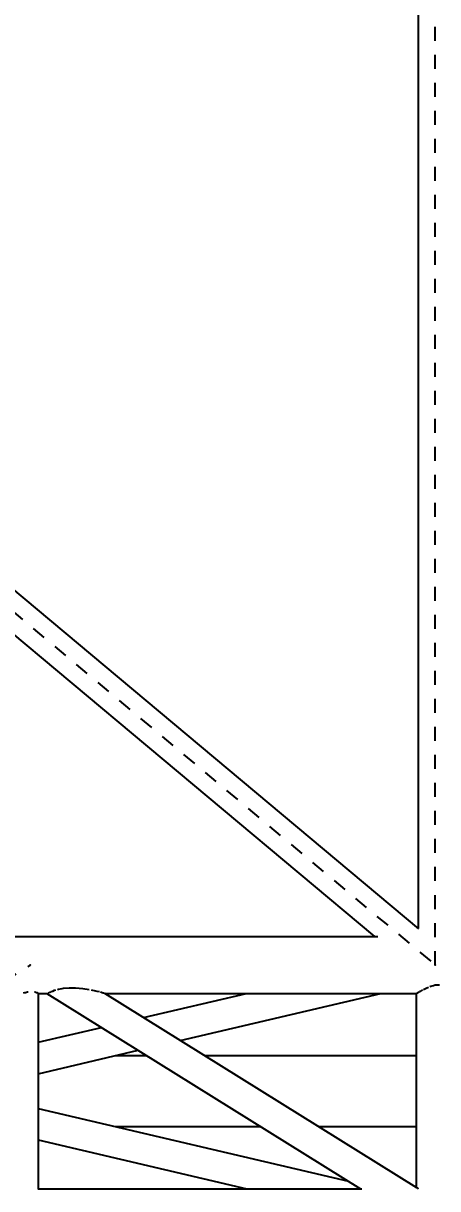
# Model space of a CAD drawing. Header units: millimetres. Extents: x 149919 to 150445, y 136651 to 136866.
# Drawn here: x 150390.61 to 150393.57, y 136790.68 to 136799 of the extents above; entities that cross this region are included whole.
import ezdxf

# ---------------------------------------------------------------- set-up
doc = ezdxf.new("R2010")
doc.units = ezdxf.units.MM
doc.header["$LTSCALE"] = 0.25
doc.linetypes.add('CENTER', pattern=[50.8, 31.75, -6.35, 6.35, -6.35])
doc.linetypes.add('XKITLINE00', pattern=[0])
doc.styles.add('ROMANS', font='romans.shx')
doc.dimstyles.new('MD300', dxfattribs={"dimtxt": 2.5, "dimasz": 2.5, "dimexe": 1, "dimexo": 1, "dimgap": 0.5, "dimtad": 1, "dimdec": 1, "dimlfac": 50, "dimrnd": 0.5, "dimdsep": 46, "dimtxsty": 'ROMANS', "dimcen": 1, "dimclrd": 146, "dimclre": 146, "dimclrt": 30, "dimadec": 1, "dimazin": 2, "dimtfac": 1, "dimtdec": 1, "dimtmove": 0, "dimatfit": 1, "dimfxl": 1, "dimtolj": 1, "dimtzin": 0, "dimlwd": -1, "dimlwe": -1, "dimarcsym": 0})

# ---------------------------------------------------------------- blocks, each defined once
blk = doc.blocks.new('çatıı')
at = {"color": 8, "linetype": 'CENTER'}
for p, q in [((23430, 15650.27), (25173.61, 14190.28)), ((25173.61, 14190.27), (25173.61, 15650.27)), ((24593.95, 14010.27), (24884.52, 14190.27))]:
    blk.add_line(p, q, dxfattribs=at)
at = {"color": 8, "linetype": 'XKITLINE00'}
for p, q in [((25161.43, 15624.19), (25161.43, 14216.36)), ((24320.78, 14920.27), (25161.77, 14216.08)), ((24301.8, 14904.39), (25130.39, 14210.57)), ((24815.89, 14210.57), (25132.76, 14210.57)), ((24881.17, 14170.69), (24882.76, 14171.05)), ((24882.76, 14171.05), (24883.23, 14171.11)), ((24887.75, 14171.11), (24887.87, 14171.1)), ((24887.87, 14171.1), (24889.13, 14170.75)), ((24898.1, 14170.7), (24899, 14171.11)), ((24899.42, 14171.3), (24899.7, 14171.43)), ((24899.7, 14171.43), (24900.76, 14171.69)), ((24900.76, 14171.69), (24901.89, 14172.27)), ((24901.89, 14172.27), (24902.91, 14172.55)), ((24903.96, 14172.83), (24904.76, 14173.05)), ((24904.76, 14173.05), (24907.31, 14173.42)), ((24907.31, 14173.42), (24908.29, 14173.64)), ((24908.29, 14173.64), (24912.37, 14173.99)), ((24912.37, 14173.99), (24917.04, 14173.92)), ((24917.04, 14173.92), (24922.08, 14173.42)), ((24922.08, 14173.42), (24926.59, 14172.83)), ((24928.1, 14172.55), (24931.15, 14171.95)), ((24931.15, 14171.95), (24932.08, 14171.69)), ((24932.08, 14171.69), (24933.97, 14171.3)), ((24934.76, 14171.11), (24936.56, 14170.53)), ((25161.31, 14170.56), (25162.24, 14171.11)), ((25162.56, 14171.3), (25162.94, 14171.52)), ((25162.94, 14171.52), (25163.37, 14171.69)), ((25163.37, 14171.69), (25164.74, 14172.55)), ((25165.24, 14172.83), (25166.61, 14173.42)), ((25166.61, 14173.42), (25167.69, 14174.08)), ((25167.69, 14174.08), (25168.79, 14174.52)), ((25169.71, 14174.89), (25170.57, 14175.24)), ((25170.57, 14175.24), (25172.41, 14175.65)), ((25172.41, 14175.65), (25173.61, 14176.02)), ((25173.61, 14176.02), (25176.65, 14176.24)), ((24879.82, 14170.35), (24879.91, 14170.38)), ((24879.91, 14170.38), (24880.82, 14170.55)), ((24880.82, 14170.55), (24881.17, 14170.69)), ((24889.13, 14170.75), (24889.47, 14170.55)), ((24889.47, 14170.55), (24889.94, 14170.42)), ((24889.94, 14170.42), (24890.01, 14170.35)), ((24890.11, 14170.25), (24890.22, 14170.14)), ((24890.22, 14170.14), (24890.22, 14030.57)), ((24890.22, 14169.97), (24896.47, 14169.97)), ((24896.45, 14169.99), (24896.46, 14170)), ((24896.45, 14169.99), (24896.77, 14169.98)), ((24896.45, 14169.99), (25120.36, 14030.57)), ((24896.95, 14170.24), (24896.77, 14169.98)), ((24896.95, 14170.24), (24897.01, 14170.25)), ((24897.32, 14170.34), (24897.97, 14170.53)), ((24898.1, 14170.7), (24897.97, 14170.53)), ((24936.56, 14170.53), (24936.81, 14170.48)), ((24936.81, 14170.48), (24937.08, 14170.34)), ((24937.27, 14170.25), (24937.56, 14170.1)), ((24937.56, 14170.1), (25160.37, 14031.37)), ((24937.77, 14169.97), (25160.07, 14169.97)), ((24965.39, 14152.78), (25038.86, 14169.97)), ((24991.64, 14136.43), (25134.93, 14169.97)), ((25159.96, 14169.97), (25159.96, 14031.63)), ((25160.1, 14170), (25160.23, 14169.98)), ((25160.3, 14170.07), (25160.23, 14169.98)), ((25160.3, 14170.07), (25160.69, 14170.25)), ((25160.88, 14170.34), (25161.28, 14170.53)), ((25161.31, 14170.56), (25161.28, 14170.53)), ((24890.22, 14135.18), (24935.38, 14145.75)), ((24890.22, 14112.69), (24961.63, 14129.4)), ((24945.7, 14125.67), (24967.62, 14125.67)), ((25008.92, 14125.67), (25159.96, 14125.67)), ((24890.22, 14087.8), (25111.73, 14035.94)), ((24945.44, 14074.87), (25049.21, 14074.87)), ((25090.5, 14074.87), (25159.96, 14074.87)), ((24890.22, 14065.43), (25039.12, 14030.57)), ((24890.14, 14030.57), (25121.21, 14030.57)), ((25160.42, 14031.34), (25160.92, 14031.1)), ((25160.92, 14031.1), (25161.15, 14030.8)), ((25161.01, 14030.97), (25161.03, 14030.96)), ((25161.22, 14030.71), (25161.31, 14030.6)), ((25161.31, 14030.6), (25161.45, 14030.46))]:
    blk.add_line(p, q, dxfattribs=at)
for centre in [(24884.52, 14190.27), (25173.61, 14190.28), (25173.61, 14190.27)]:
    blk.add_circle(centre, 0.05, dxfattribs=at)
blk = doc.blocks.new('*D11')
at = {"color": 146, "transparency": 16777216}
for p, q in [((150392.2596, 136815.1776), (150399.081, 136815.1776)), ((150398.081, 136812.6776), (150398.081, 136783.6776)), ((150392.2596, 136781.1776), (150399.081, 136781.1776))]:
    blk.add_line(p, q, dxfattribs=at)
for points in [[(150397.6644, 136812.6776), (150398.4977, 136812.6776), (150398.081, 136815.1776)], [(150397.6644, 136783.6776), (150398.4977, 136783.6776), (150398.081, 136781.1776)]]:
    blk.add_solid(points, dxfattribs=at)
at = {"layer": 'DEFPOINTS', "color": 0, "transparency": 16777216}
for p in [(150391.2596, 136815.1776), (150391.2596, 136781.1776), (150398.081, 136781.1776)]:
    blk.add_point(p, dxfattribs=at)
at = {"color": 1, "transparency": 16777216, "insert": (150396.331, 136798.1776), "char_height": 2.5, "attachment_point": 5, "rotation": 90, "style": 'ROMANS'}
blk.add_mtext('\\A1;34', dxfattribs=at)

msp = doc.modelspace()

# ---------------------------------------------------------------- block references
at = {"xscale": 0.009999943142843078, "yscale": 0.009999943142843078, "zscale": 0.009999943142843078}
msp.add_blockref('çatıı', (150141.8141, 136650.3731), dxfattribs=at)

# ---------------------------------------------------------------- dimensions: what is measured, and where the dimension line sits
dim = msp.add_aligned_dim(p1=(150391.2596, 136815.1776), p2=(150391.2596, 136781.1776), distance=6.8214, dimstyle='MD300', override={"dimdec": 2, "dimlfac": 1, "dimrnd": 0.05, "dimclrt": 1})
dim.commit()
dim.dimension.update_dxf_attribs({"geometry": '*D11', "text_midpoint": (150396.331, 136798.1776)})

doc.saveas('drawing.dxf')
